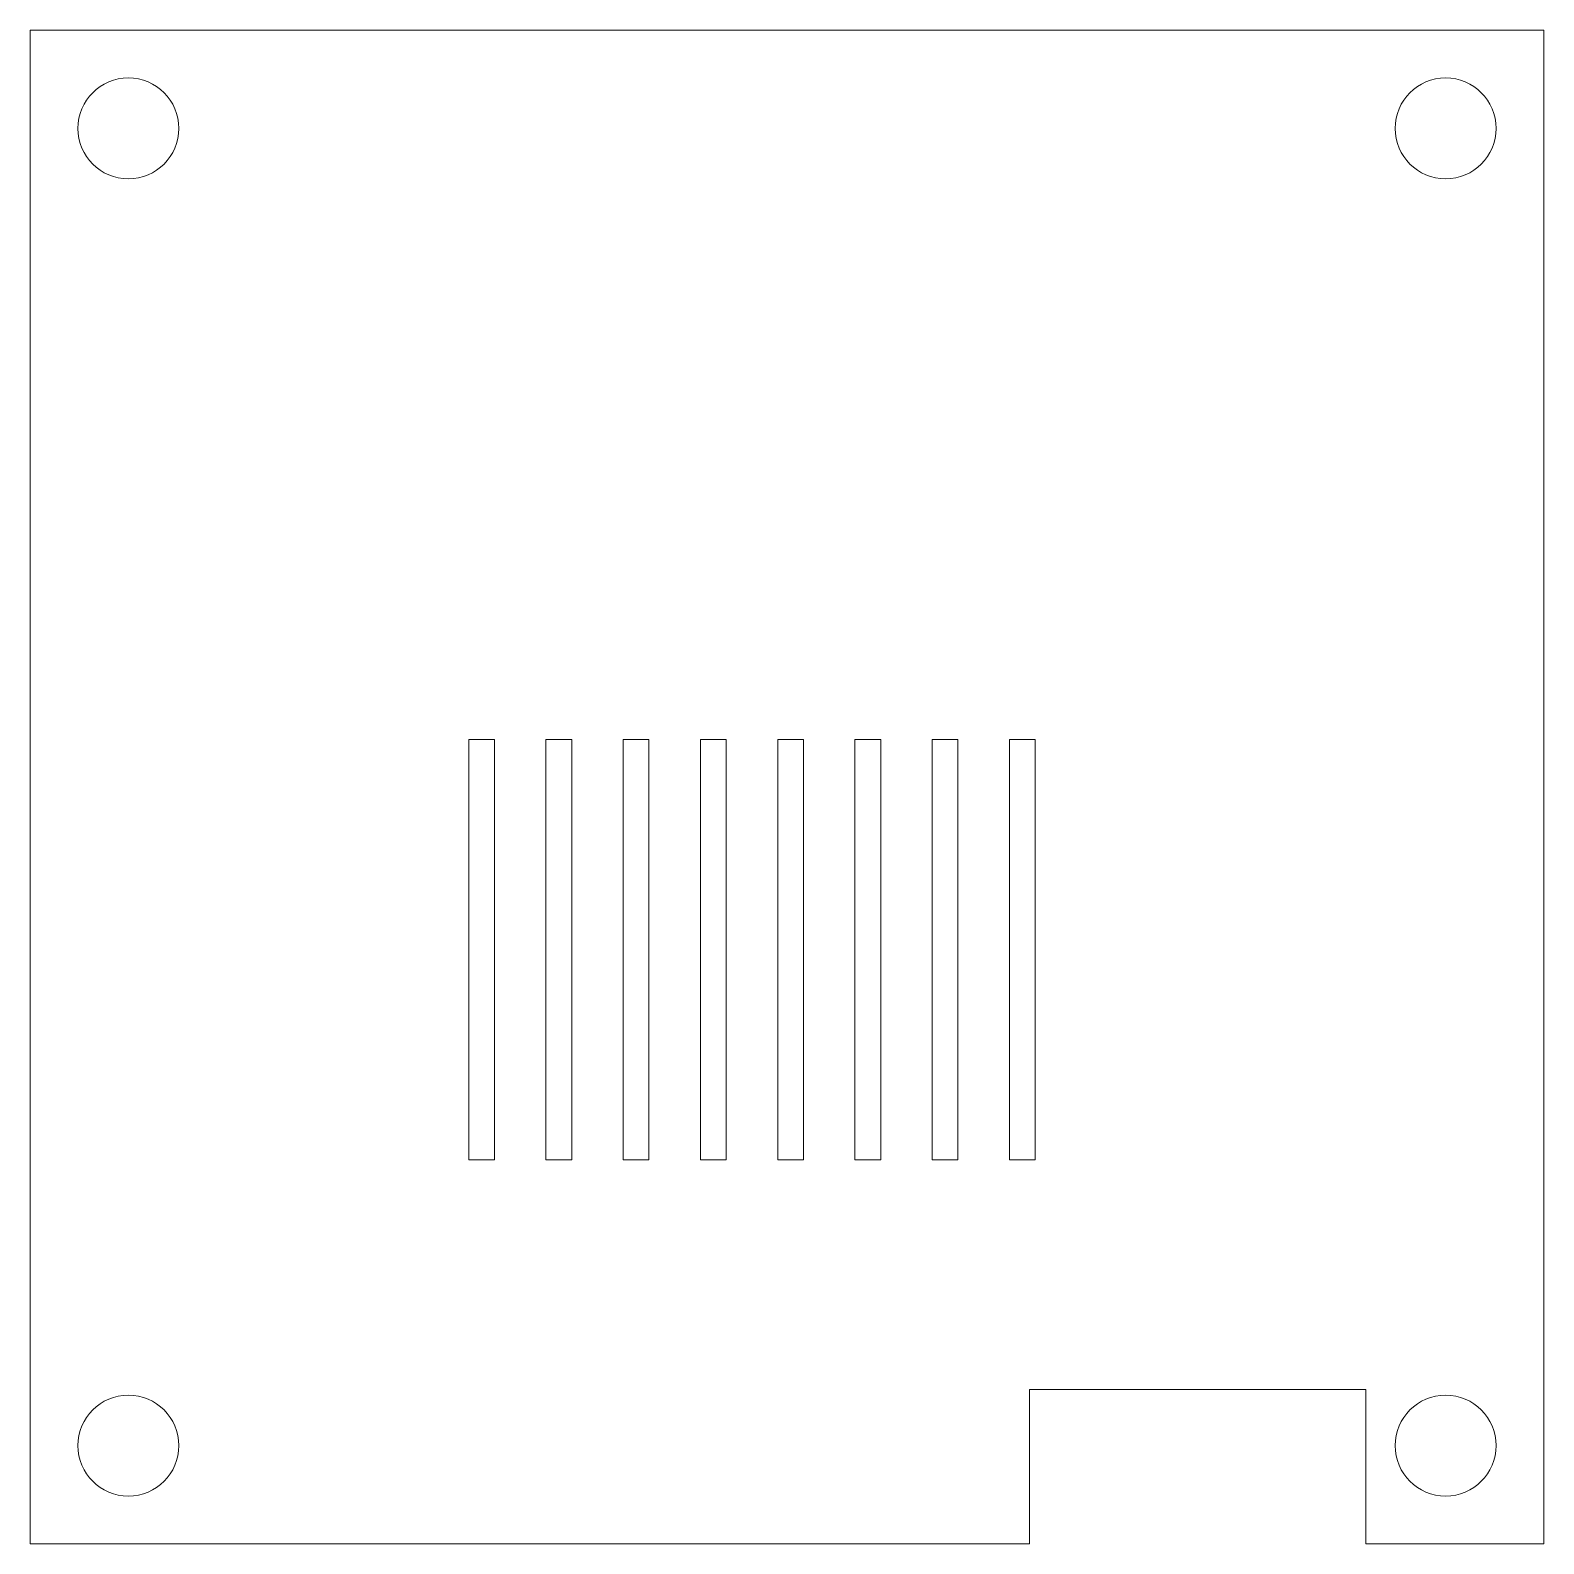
# Model space of a CAD drawing. Header units: millimetres. Extents: x -27 to 27, y -27 to 27.
import ezdxf

# ---------------------------------------------------------------- set-up
doc = ezdxf.new("R2010")
doc.units = ezdxf.units.MM

msp = doc.modelspace()

# ---------------------------------------------------------------- linework, layer by layer
at = {"color": 7, "linetype": 'Continuous', "lineweight": 15}
for p, q in [((27, 27), (-27, 27)), ((-27, 27), (-27, -27)), ((27, -27), (27, 27)), ((-11.35625, -13.3), (-11.35625, 1.7)), ((-10.4375, 1.7), (-11.35625, 1.7)), ((-10.4375, -13.3), (-10.4375, 1.7)), ((-8.6, 1.7), (-8.6, -13.3)), ((-8.6, 1.7), (-7.68125, 1.7)), ((-7.68125, -13.3), (-7.68125, 1.7)), ((-5.84375, -13.3), (-5.84375, 1.7)), ((-5.84375, 1.7), (-4.925, 1.7)), ((-4.925, -13.3), (-4.925, 1.7)), ((-3.0875, -13.3), (-3.0875, 1.7)), ((-3.0875, 1.7), (-2.16875, 1.7)), ((-2.16875, -13.3), (-2.16875, 1.7)), ((-0.33125, -13.3), (-0.33125, 1.7)), ((-0.33125, 1.7), (0.5875, 1.7)), ((0.5875, -13.3), (0.5875, 1.7)), ((2.425, -13.3), (2.425, 1.7)), ((2.425, 1.7), (3.34375, 1.7)), ((3.34375, -13.3), (3.34375, 1.7)), ((5.18125, -13.3), (5.18125, 1.7)), ((5.18125, 1.7), (6.1, 1.7)), ((6.1, 1.7), (6.1, -13.3)), ((7.9375, -13.3), (7.9375, 1.7)), ((8.85625, 1.7), (7.9375, 1.7)), ((8.85625, -13.3), (8.85625, 1.7)), ((-10.4375, -13.3), (-11.35625, -13.3)), ((-7.68125, -13.3), (-8.6, -13.3)), ((-5.84375, -13.3), (-4.925, -13.3)), ((-3.0875, -13.3), (-2.16875, -13.3)), ((-0.33125, -13.3), (0.5875, -13.3)), ((2.425, -13.3), (3.34375, -13.3)), ((5.18125, -13.3), (6.1, -13.3)), ((8.85625, -13.3), (7.9375, -13.3)), ((8.65, -21.5), (20.65, -21.5)), ((8.65, -21.5), (8.65, -27)), ((20.65, -21.5), (20.65, -27)), ((-27, -27), (8.65, -27)), ((20.65, -27), (27, -27))]:
    msp.add_line(p, q, dxfattribs=at)
for centre in [(-23.5, 23.5), (23.5, 23.5), (-23.5, -23.5), (23.5, -23.5)]:
    msp.add_circle(centre, 1.8, dxfattribs=at)

doc.saveas('drawing.dxf')
